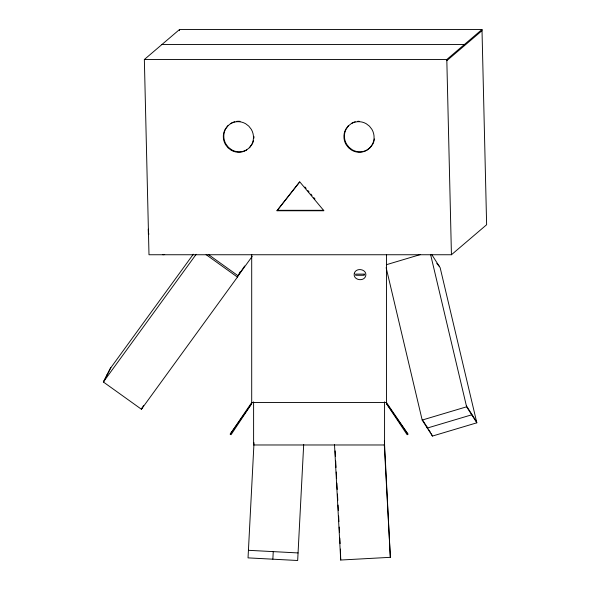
<?xml version="1.0" encoding="UTF-8"?>
<svg xmlns="http://www.w3.org/2000/svg" width="590" height="590" viewBox="0 0 590 590"><rect width="100%" height="100%" fill="white"/><g stroke="black" fill="none" stroke-linecap="round" stroke-linejoin="round"><path stroke-width="0.89" d="M254.01 442.751L248.036 557.875L297.67 560.5L303.695 444.462M272.853 559.187L273.244 551.621M240.071 271.931L237.438 277.094L141.416 409.246L103.375 381.996L110.212 368.573L193.306 254.216M104.017 381.111L110.861 367.688M141.416 409.246L142.175 407.756M142.057 408.361L143.577 405.382M251.701 254.393L251.701 403.626L231.044 434.727L230.24 434.115L251.701 402.55L386.479 402.55L407.941 434.115L407.137 434.727L386.479 403.626L386.479 254.393M208.263 254.423L238.102 275.796L244.644 266.009M230.24 434.115L251.701 403.626M106.797 375.284L107.439 374.399M103.375 381.996L196.168 254.29M238.102 275.796L252.188 256.407M227.961 125.736L225.638 128.908A15.576 15.207 50.1 0 0 226 144.203L228.47 147.375L231.656 149.808A15.178 14.816 50.1 0 0 246.738 149.808M249.319 147.788L251.642 144.616A15.576 15.207 50.1 0 0 251.274 129.321L248.803 126.149L245.624 123.716A15.178 14.816 50.1 0 0 230.543 123.716M252.122 144.203L249.799 147.375L246.251 150.221A15.178 14.816 50.1 0 1 231.169 150.221L227.991 147.788L225.52 144.616A15.576 15.207 50.1 0 1 225.151 129.321L227.475 126.149L231.022 123.31A15.178 14.816 50.1 0 1 234.628 121.776M348.565 125.736L346.242 128.908A15.576 15.207 50.1 0 0 346.61 144.203L349.081 147.375L352.26 149.808A15.178 14.816 50.1 0 0 367.341 149.808L370.409 147.375L372.733 144.203A15.576 15.207 50.1 0 0 373.942 141.283M276.968 210.755L299.698 181.772L323.932 210.755L276.968 210.755L299.639 182.067M144.351 59.516L179.537 29.5L481.993 29.5L486.625 224.731L451.439 254.747L148.99 254.747L144.351 59.516L446.807 59.516L481.993 29.5M149.012 233.957L148.392 234.488L148.267 229.186M446.837 60.667L482.015 30.651M386.376 264.711L420.353 254.57M422.182 420.058L466.609 406.805L476.838 422.809L432.411 436.069L422.182 420.058L386.14 267.654M162.87 254.747L164.691 254.57M334.493 444.418L340.71 560.028L390.344 557.321L384.37 440.877M161.948 44.508L464.396 44.508L464.426 45.659M277.484 210.313L323.519 210.313M248.427 550.308L298.068 552.933M206.117 254.651L237.438 277.094M436.77 263.487L439.174 266.179M304.934 186.993L306.122 188.409M307.892 190.526L309.072 191.942M310.849 194.058L312.029 195.474M313.806 197.591L314.986 199.007M386.479 403.626L407.941 434.115M431.895 254.777L440.162 267.72L476.838 422.809M466.366 405.765L476.595 421.769M422.396 419.748L427.979 428.48M428.908 429.933L430.302 432.116M431.231 433.569L432.411 436.069M471.476 413.767L471.72 414.807L427.293 428.06L427.049 427.02M430.567 254.401L466.609 406.805M384.274 444.462L390.344 557.321M335.135 450.922L335.43 456.431M335.681 461.019L336.02 467.442M336.271 472.029L336.617 478.453M336.861 483.04L337.207 489.464M337.458 494.051L337.797 500.475M338.048 505.062L338.343 510.564M338.638 516.073L338.933 521.575M339.228 527.084L339.53 532.586M339.825 538.095L340.12 543.597M340.415 549.106L340.71 560.028M446.807 59.516L451.439 254.747M179.537 29.5L179.566 30.651M384.569 401.864L384.569 444.978L253.604 444.978L253.604 401.864M374.444 138.952A15.576 15.207 50.1 0 1 374.149 140.516M351.633 123.303A15.178 14.816 50.1 0 1 355.232 121.776M357.555 121.341A15.178 14.816 50.1 0 1 359.126 121.26M236.162 121.444A15.178 14.816 50.1 0 1 240.093 121.341M253.966 136.555A15.576 15.207 50.1 0 1 253.914 138.156M253.545 140.516A15.576 15.207 50.1 0 1 252.483 143.503M354.317 273.303C352.555 280.021 363.853 282.263 365.697 275.958C367.459 269.239 356.161 266.997 354.317 273.303M348.085 126.149L345.762 129.321A15.576 15.207 50.1 0 0 346.124 144.616L348.594 147.788L351.78 150.221A15.178 14.816 50.1 0 0 366.862 150.221L369.923 147.788L372.246 144.616A15.576 15.207 50.1 0 0 371.884 129.321L369.414 126.149L366.228 123.716A15.178 14.816 50.1 0 0 351.146 123.716L348.085 126.149M364.237 274.121L355.667 274.121L355.667 275.287L364.237 275.287L364.237 274.121"/></g></svg>
